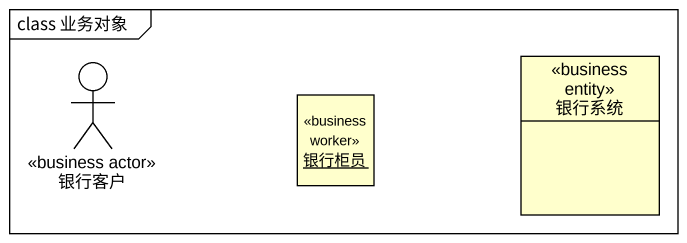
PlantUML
@startuml
mainframe class 业务对象
allowmixing
hide circle
hide empty members
actor 银行客户 <<business actor>>
object 银行柜员 <<business worker>>
class 银行系统 <<business entity>>
@enduml
